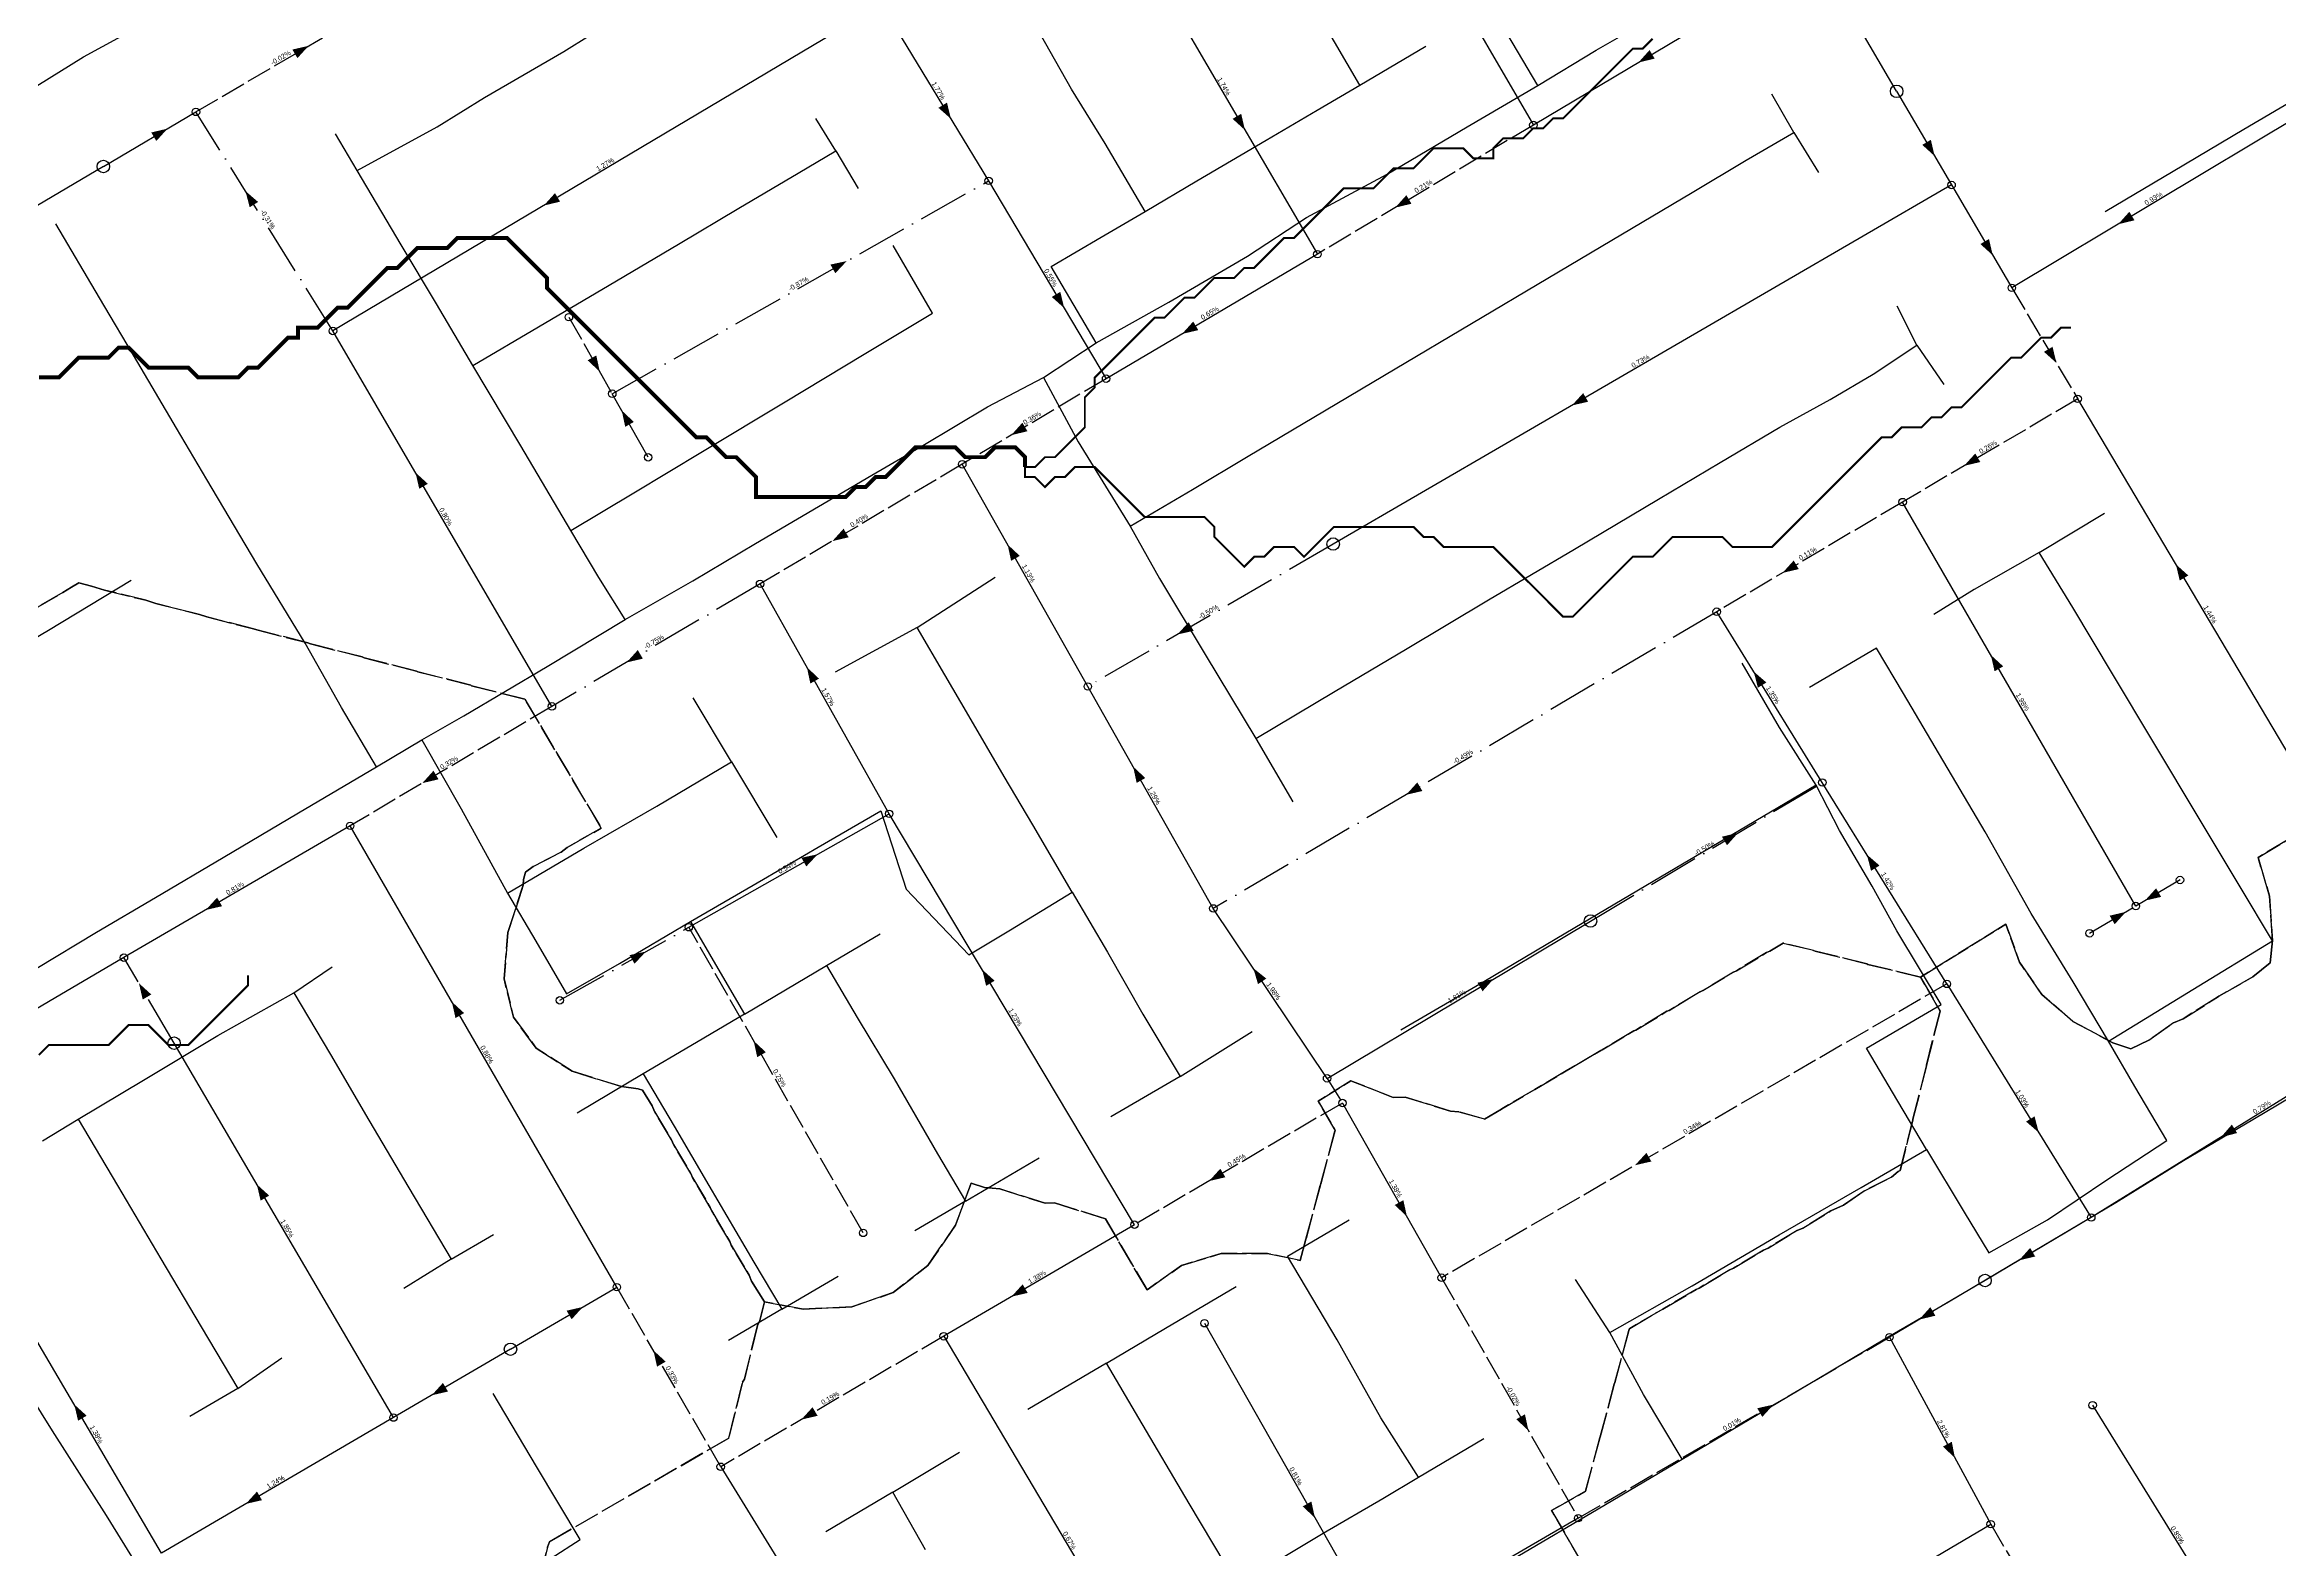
# Model space of a CAD drawing. Header units: metres. Extents: x 442821 to 452274, y 2561971 to 2571293.
# Drawn here: x 445674 to 446571, y 2566022 to 2566626 of the extents above; entities that cross this region are included whole.
import ezdxf
from ezdxf.enums import TextEntityAlignment as Align

# ---------------------------------------------------------------- set-up
doc = ezdxf.new("R2010")
doc.units = ezdxf.units.M
doc.header["$LTSCALE"] = 8
doc.linetypes.add('DASHDOT', pattern=[3.556, 2.54, -0.508, 0, -0.508])
doc.linetypes.add('DASHED', pattern=[1.524, 1.27, -0.254])
for name, color, linetype in [('A_ARROWS', 7, 'Continuous'), ('A_BUILT_2006', 252, 'Continuous'), ('A_CATCHMENTS', 7, 'Continuous'), ('A_GRADIENT', 8, 'Continuous'), ('A_JUNCTIONS', 8, 'Continuous'), ('A_RUNS', 7, 'Continuous'), ('A_STREAMS', 5, 'Continuous')]:
    doc.layers.add(name, color=color, linetype=linetype)

msp = doc.modelspace()

# ---------------------------------------------------------------- linework, layer by layer
at = {"layer": 'A_ARROWS', "color": 2}
for points in [[(445779.64, 2566625.35), (445775.13, 2566620.39), (445773.1, 2566623.84)], [(446313.67, 2566618.65), (446318.14, 2566623.64), (446320.19, 2566620.2)], [(446037.6, 2566596.01), (446032.56, 2566600.44), (446035.98, 2566602.52)], [(446155.65, 2566591.5), (446150.69, 2566596.02), (446154.15, 2566598.03)], [(445722.94, 2566592.08), (445718.45, 2566587.1), (445716.42, 2566590.55)], [(446432.63, 2566581.05), (446427.67, 2566585.57), (446431.12, 2566587.59)], [(445754.26, 2566567.01), (445759.34, 2566562.64), (445755.95, 2566560.52)], [(445874.08, 2566561.2), (445878.56, 2566566.19), (445880.61, 2566562.75)], [(446216, 2566560.36), (446220.47, 2566565.36), (446222.52, 2566561.93)], [(446506.36, 2566553.7), (446510.82, 2566558.71), (446512.88, 2566555.27)], [(446455.97, 2566541.22), (446451.01, 2566545.73), (446454.46, 2566547.75)], [(445995.73, 2566538.9), (445991.14, 2566534.01), (445989.18, 2566537.49)], [(446083.06, 2566520.01), (446078.07, 2566524.49), (446081.51, 2566526.53)], [(446130.38, 2566509.63), (446134.88, 2566514.61), (446136.91, 2566511.16)], [(445896.56, 2566494.45), (445891.67, 2566499.03), (445895.15, 2566501)], [(446481.54, 2566497.96), (446476.55, 2566502.44), (446479.99, 2566504.48)], [(445905.36, 2566478.89), (445910.25, 2566474.3), (445906.77, 2566472.34)], [(446286.95, 2566480.92), (446291.48, 2566485.86), (446293.48, 2566482.4)], [(446061.79, 2566468.99), (446066.27, 2566473.98), (446068.31, 2566470.55)], [(446444.45, 2566456.66), (446448.94, 2566461.63), (446450.98, 2566458.19)], [(445822.55, 2566453.97), (445827.5, 2566449.45), (445824.05, 2566447.44)], [(445989.97, 2566426.43), (445994.46, 2566431.41), (445996.49, 2566427.97)], [(446060.33, 2566425.08), (446065.22, 2566420.49), (446061.74, 2566418.52)], [(446371.53, 2566413.66), (446376.03, 2566418.63), (446378.06, 2566415.19)], [(446529.52, 2566417.11), (446534.5, 2566412.63), (446531.06, 2566410.59)], [(446128.5, 2566388.92), (446133.03, 2566393.86), (446135.04, 2566390.4)], [(445907.32, 2566377.7), (445911.82, 2566382.67), (445913.85, 2566379.22)], [(446455.23, 2566380.67), (446460.16, 2566376.13), (446456.69, 2566374.13)], [(445979.72, 2566375.8), (445984.59, 2566371.2), (445981.11, 2566369.24)], [(446359.98, 2566374.04), (446365.05, 2566369.65), (446361.64, 2566367.54)], [(446110.75, 2566335.87), (446115.64, 2566331.29), (446112.16, 2566329.32)], [(446220.37, 2566324.54), (446224.87, 2566329.51), (446226.9, 2566326.07)], [(446353.73, 2566309.27), (446349.26, 2566304.27), (446347.21, 2566307.71)], [(445984.09, 2566300.66), (445979.5, 2566295.77), (445977.53, 2566299.25)], [(446405.43, 2566300.52), (446410.5, 2566296.13), (446407.09, 2566294.02)], [(446517.07, 2566282.02), (446521.57, 2566286.99), (446523.6, 2566283.55)], [(446509.44, 2566277.52), (446504.94, 2566272.54), (446502.91, 2566275.99)], [(445915.08, 2566261.58), (445910.5, 2566256.68), (445908.53, 2566260.16)], [(446050.14, 2566254.34), (446055.13, 2566249.87), (446051.7, 2566247.82)], [(446159, 2566254.93), (446164.23, 2566250.72), (446160.9, 2566248.5)], [(446255.55, 2566250.63), (446251.08, 2566245.63), (446249.03, 2566249.06)], [(445958.35, 2566225.72), (445963.26, 2566221.15), (445959.78, 2566219.17)], [(446141.25, 2566169.42), (446145.76, 2566174.38), (446147.78, 2566170.93)]]:
    msp.add_solid(points, dxfattribs=at)
at = {"layer": 'A_ARROWS', "color": 1}
for points in [[(445825.27, 2566329.22), (445829.76, 2566334.2), (445831.8, 2566330.76)], [(445738.33, 2566278.3), (445742.86, 2566283.25), (445744.87, 2566279.79)], [(445711.48, 2566248.85), (445716.44, 2566244.34), (445712.99, 2566242.32)], [(445837.14, 2566241.42), (445842.07, 2566236.88), (445838.61, 2566234.88)], [(446474.43, 2566188.9), (446469.36, 2566193.29), (446472.77, 2566195.4)], [(446547.61, 2566187.02), (446552, 2566192.08), (446554.1, 2566188.68)], [(445758.82, 2566168.09), (445763.78, 2566163.58), (445760.33, 2566161.55)], [(446466.5, 2566137.56), (446470.98, 2566142.55), (446473.02, 2566139.11)], [(445889.77, 2566118.85), (445885.25, 2566113.9), (445883.24, 2566117.35)], [(446426.42, 2566113.79), (446430.9, 2566118.77), (446432.94, 2566115.33)], [(445918.08, 2566101.42), (445923.02, 2566096.88), (445919.55, 2566094.88)], [(445829.06, 2566083.38), (445833.57, 2566088.34), (445835.59, 2566084.88)], [(445685.52, 2566079.68), (445690.48, 2566075.17), (445687.03, 2566073.15)], [(446367.95, 2566079.64), (446363.42, 2566074.7), (446361.41, 2566078.16)], [(446440.8, 2566058.12), (446436, 2566062.8), (446439.52, 2566064.7)], [(445754.37, 2566039.75), (445758.88, 2566044.7), (445760.9, 2566041.25)]]:
    msp.add_solid(points, dxfattribs=at)
at = {"layer": 'A_ARROWS', "color": 4}
for points in [[(446312.34, 2566175.78), (446316.87, 2566180.73), (446318.88, 2566177.27)], [(446220.69, 2566155.19), (446215.8, 2566159.77), (446219.27, 2566161.74)], [(446061.87, 2566122.98), (446066.38, 2566127.94), (446068.4, 2566124.49)], [(445977.48, 2566073.61), (445982, 2566078.57), (445984.02, 2566075.12)], [(446269.51, 2566069.16), (446264.62, 2566073.74), (446268.1, 2566075.72)], [(446183.75, 2566034.15), (446178.86, 2566038.73), (446182.33, 2566040.71)]]:
    msp.add_solid(points, dxfattribs=at)
at = {"layer": 'A_BUILT_2006', "color": 252}
for points in [[(445882.1, 2566623.07), (445912.98, 2566642.35)], [(446273.24, 2566609.43), (446254.8, 2566640.57)], [(445689.23, 2566620.89), (445712.06, 2566633.35)], [(446086, 2566607.92), (446068.89, 2566638.26)], [(446201.73, 2566609.52), (446186.54, 2566635.67)], [(446296.76, 2566623.56), (446319.24, 2566636.51)], [(445850.3, 2566604.64), (445882.1, 2566623.07)], [(446201.73, 2566609.52), (446228.32, 2566625.15)], [(446273.24, 2566609.43), (446296.76, 2566623.56)], [(445656.7, 2566600.7), (445689.23, 2566620.89)], [(445831.24, 2566592.75), (445850.3, 2566604.64)], [(446099.51, 2566586.16), (446086, 2566607.92)], [(446184.71, 2566599.52), (446201.73, 2566609.52)], [(446244.94, 2566592.77), (446273.24, 2566609.43)], [(446376.03, 2566590.55), (446367.2, 2566605.98)], [(445991.35, 2566583.14), (445983.33, 2566596.19)], [(446164.13, 2566587.43), (446184.71, 2566599.52)], [(446577.54, 2566603.93), (446556.86, 2566591.68)], [(445799.09, 2566575.26), (445790.36, 2566590.03)], [(445799.09, 2566575.26), (445831.24, 2566592.75)], [(446136.34, 2566571.09), (446164.13, 2566587.43)], [(446212.71, 2566573.84), (446244.94, 2566592.77)], [(446356.96, 2566579.36), (446376.03, 2566590.55)], [(446376.03, 2566590.55), (446385.97, 2566574.48)], [(446556.86, 2566591.68), (446528.4, 2566574.81)], [(445976.21, 2566574.17), (445991.35, 2566583.14)], [(445991.35, 2566583.14), (446000.26, 2566568.09)], [(446115.55, 2566558.87), (446099.51, 2566586.16)], [(446335.24, 2566566.46), (446356.96, 2566579.36)], [(445816.81, 2566545.47), (445799.09, 2566575.26)], [(445952.44, 2566560.11), (445976.21, 2566574.17)], [(446115.55, 2566558.87), (446136.34, 2566571.09)], [(446180.33, 2566556.35), (446212.71, 2566573.84)], [(446528.4, 2566574.81), (446501.06, 2566558.61)], [(445928.15, 2566545.73), (445952.44, 2566560.11)], [(446303, 2566547.3), (446335.24, 2566566.46)], [(445695.7, 2566524.12), (445678.1, 2566553.82)], [(446097.94, 2566548.54), (446115.55, 2566558.87)], [(446156.63, 2566540.9), (446180.33, 2566556.35)], [(445830.94, 2566521.67), (445816.81, 2566545.47)], [(445900.33, 2566529.26), (445928.15, 2566545.73)], [(446030.22, 2566517.96), (446014.38, 2566545.1)], [(446077.79, 2566536.68), (446097.94, 2566548.54)], [(446277.29, 2566532.03), (446303, 2566547.3)], [(446095.96, 2566506.06), (446077.79, 2566536.68)], [(446125.15, 2566522.41), (446156.63, 2566540.9)], [(445711.09, 2566498.1), (445695.7, 2566524.12)], [(445871.89, 2566512.45), (445900.33, 2566529.26)], [(446246.7, 2566513.85), (446277.29, 2566532.03)], [(445845.63, 2566496.92), (445830.94, 2566521.67)], [(446002.76, 2566501.49), (446030.22, 2566517.96)], [(446095.96, 2566506.06), (446125.15, 2566522.41)], [(446425.52, 2566505.17), (446417.6, 2566520.77)], [(445845.63, 2566496.92), (445871.89, 2566512.45)], [(446074.76, 2566492.13), (446095.96, 2566506.06)], [(446216.03, 2566495.63), (446246.7, 2566513.85)], [(445726.61, 2566471.81), (445711.09, 2566498.1)], [(445864.8, 2566464.63), (445845.63, 2566496.92)], [(445970.95, 2566482.38), (446002.76, 2566501.49)], [(446407.91, 2566493.54), (446425.52, 2566505.17)], [(446425.52, 2566505.17), (446436.38, 2566489.27)], [(446052.21, 2566480.3), (446074.76, 2566492.13)], [(446074.76, 2566492.13), (446088.72, 2566466.34)], [(446183.36, 2566476.21), (446216.03, 2566495.63)], [(446390.7, 2566483.35), (446407.91, 2566493.54)], [(445937.77, 2566462.45), (445970.95, 2566482.38)], [(446026.31, 2566464.79), (446052.21, 2566480.3)], [(446370.46, 2566472.23), (446390.7, 2566483.35)], [(445738.79, 2566451.18), (445726.61, 2566471.81)], [(446156.93, 2566460.52), (446183.36, 2566476.21)], [(446346.49, 2566457.99), (446370.46, 2566472.23)], [(445884.89, 2566430.67), (445864.8, 2566464.63)], [(445910.2, 2566445.88), (445937.77, 2566462.45)], [(446005.83, 2566452.97), (446026.31, 2566464.79)], [(446088.72, 2566466.34), (446109.56, 2566432.37)], [(445984.34, 2566440.28), (446005.83, 2566452.97)], [(446134.56, 2566447.22), (446156.93, 2566460.52)], [(446321.79, 2566443.31), (446346.49, 2566457.99)], [(445758.8, 2566417.34), (445738.79, 2566451.18)], [(445884.89, 2566430.67), (445910.2, 2566445.88)], [(446109.56, 2566432.37), (446134.56, 2566447.22)], [(446288.04, 2566423.23), (446321.79, 2566443.31)], [(445959.15, 2566425.41), (445984.34, 2566440.28)], [(446474.58, 2566421.92), (446500.82, 2566437.6)], [(445896.17, 2566411.79), (445884.89, 2566430.67)], [(445933.94, 2566410.53), (445959.15, 2566425.41)], [(446109.56, 2566432.37), (446121.39, 2566411.45)], [(445778.25, 2566385.44), (445758.8, 2566417.34)], [(446253.52, 2566402.84), (446288.04, 2566423.23)], [(446474.58, 2566421.92), (446448.5, 2566407.06)], [(446488.18, 2566399.73), (446474.58, 2566421.92)], [(445675.18, 2566390.7), (445708.42, 2566410.71)], [(445906.69, 2566394.94), (445896.17, 2566411.79)], [(445906.69, 2566394.94), (445933.94, 2566410.53)], [(446023.98, 2566391.75), (446055.32, 2566411.99)], [(446121.39, 2566411.45), (446139.73, 2566380.86)], [(446448.5, 2566407.06), (446432.25, 2566396.93)], [(446220.11, 2566382.9), (446253.52, 2566402.84)], [(446504.08, 2566373.17), (446488.18, 2566399.73)], [(445641.96, 2566371.11), (445675.18, 2566390.7)], [(445875.39, 2566376.12), (445906.69, 2566394.94)], [(446023.98, 2566391.75), (445991.15, 2566373.79)], [(446035.12, 2566372.73), (446023.98, 2566391.75)], [(445792.85, 2566359.61), (445778.25, 2566385.44)], [(446139.73, 2566380.86), (446159.97, 2566347.16)], [(446191.85, 2566366.11), (446220.11, 2566382.9)], [(446409.33, 2566383.49), (446382.35, 2566367.69)], [(446420.09, 2566365.23), (446409.33, 2566383.49)], [(445842.02, 2566356.26), (445875.39, 2566376.12)], [(446044.78, 2566356.24), (446035.12, 2566372.73)], [(446370.37, 2566351.55), (446355.27, 2566377.45)], [(446520.65, 2566345.47), (446504.08, 2566373.17)], [(445949.39, 2566337.81), (445934.04, 2566363.5)], [(446159.97, 2566347.16), (446191.85, 2566366.11)], [(446432.79, 2566343.68), (446420.09, 2566365.23)], [(445806.92, 2566335.77), (445792.85, 2566359.61)], [(445825.06, 2566346.58), (445842.02, 2566356.26)], [(446059.01, 2566331.95), (446044.78, 2566356.24)], [(445806.92, 2566335.77), (445825.06, 2566346.58)], [(445825.06, 2566346.58), (445840.84, 2566318.93)], [(446159.97, 2566347.16), (446174.82, 2566321.71)], [(446385.09, 2566328.46), (446370.37, 2566351.55)], [(446538.87, 2566315.01), (446520.65, 2566345.47)], [(445775.56, 2566317.25), (445806.92, 2566335.77)], [(445919.4, 2566319.99), (445949.39, 2566337.81)], [(445949.39, 2566337.81), (445967.59, 2566307.33)], [(446452.89, 2566309.7), (446432.79, 2566343.68)], [(446070.44, 2566312.43), (446059.01, 2566331.95)], [(446385.09, 2566328.46), (446351.29, 2566308.5)], [(446394.45, 2566310.26), (446385.09, 2566328.46)], [(445745.26, 2566299.36), (445775.56, 2566317.25)], [(445840.84, 2566318.93), (445859.55, 2566285.09)], [(445890.21, 2566303.09), (445919.4, 2566319.99)], [(445984.26, 2566303.48), (446009.46, 2566318.06)], [(446009.46, 2566318.06), (446019.53, 2566286.7)], [(446086.28, 2566285.38), (446070.44, 2566312.43)], [(446351.29, 2566308.5), (446316.63, 2566288)], [(446407.54, 2566287.83), (446394.45, 2566310.26)], [(446471.39, 2566276.86), (446452.89, 2566309.7)], [(446555.27, 2566287.61), (446538.87, 2566315.01)], [(445718.13, 2566283.35), (445745.26, 2566299.36)], [(445859.55, 2566285.09), (445890.21, 2566303.09)], [(445962.3, 2566290.7), (445984.26, 2566303.48)], [(445932.97, 2566273.61), (445962.3, 2566290.7)], [(445694.44, 2566269.36), (445718.13, 2566283.35)], [(445859.55, 2566285.09), (445870.83, 2566265.69)], [(446019.53, 2566286.7), (446044.7, 2566260.21)], [(446061.46, 2566270.36), (446086.28, 2566285.38)], [(446086.28, 2566285.38), (446100.39, 2566261.28)], [(446316.63, 2566288), (446284.53, 2566269.01)], [(446417.42, 2566269.9), (446407.54, 2566287.83)], [(446568.3, 2566265.84), (446555.27, 2566287.61)], [(445904.41, 2566256.8), (445932.97, 2566273.61)], [(445932.97, 2566273.61), (445943.95, 2566254.76)], [(446488.32, 2566249.45), (446471.39, 2566276.86)], [(445670.42, 2566254.96), (445694.44, 2566269.36)], [(445870.83, 2566265.69), (445883.12, 2566244.57)], [(445987.55, 2566255.94), (446009.11, 2566268.75)], [(446044.7, 2566260.21), (446061.46, 2566270.36)], [(446284.53, 2566269.01), (446251.58, 2566249.46)], [(446435.27, 2566240.27), (446417.42, 2566269.9)], [(446536.34, 2566246.3), (446568.3, 2566265.84)], [(445773.67, 2566245.05), (445789.04, 2566255.39)], [(445883.12, 2566244.57), (445904.41, 2566256.8)], [(445943.95, 2566254.76), (445954.65, 2566236.38)], [(445954.65, 2566236.38), (445987.55, 2566255.94)], [(445987.55, 2566255.94), (445999.87, 2566235.06)], [(446100.39, 2566261.28), (446114.63, 2566236.48)], [(446251.58, 2566249.46), (446218.3, 2566229.95)], [(446502.41, 2566225.54), (446488.32, 2566249.45)], [(446502.41, 2566225.54), (446536.34, 2566246.3)], [(445743.18, 2566227.89), (445773.67, 2566245.05)], [(445773.67, 2566245.05), (445788.35, 2566220.18)], [(445954.65, 2566236.38), (445933.17, 2566223.72)], [(446114.63, 2566236.48), (446129.62, 2566211.38)], [(446405.28, 2566222.76), (446435.27, 2566240.27)], [(445713.27, 2566209.96), (445743.18, 2566227.89)], [(445999.87, 2566235.06), (446014.78, 2566210.46)], [(446129.62, 2566211.38), (446158.53, 2566229.42)], [(445788.35, 2566220.18), (445803.85, 2566193.93)], [(445933.17, 2566223.72), (445914.01, 2566212.47)], [(446417.88, 2566201.47), (446405.28, 2566222.76)], [(446513.07, 2566207.35), (446502.41, 2566225.54)], [(445687.1, 2566194.23), (445713.27, 2566209.96)], [(445914.01, 2566212.47), (445887.46, 2566196.71)], [(445914.01, 2566212.47), (445926.36, 2566191.48)], [(446014.78, 2566210.46), (446032.13, 2566180.36)], [(446129.62, 2566211.38), (446101.85, 2566195.17)], [(446560.4, 2566194.1), (446587.2, 2566210.03)], [(446429.33, 2566182.11), (446417.88, 2566201.47)], [(446525.86, 2566185.76), (446513.07, 2566207.35)], [(445672.7, 2566185.6), (445687.1, 2566194.23)], [(445687.1, 2566194.23), (445702.87, 2566167.6)], [(445803.85, 2566193.93), (445819.9, 2566166.75)], [(446532.62, 2566177.73), (446560.4, 2566194.1)], [(445926.36, 2566191.48), (445940.35, 2566167.68)], [(446501.84, 2566169.85), (446525.86, 2566185.76)], [(446032.13, 2566180.36), (446043.36, 2566161.32)], [(446043.36, 2566161.32), (446073.03, 2566178.77)], [(446403.17, 2566166.87), (446429.33, 2566182.11)], [(446429.33, 2566182.11), (446444.52, 2566156.92)], [(446505.43, 2566160.76), (446532.62, 2566177.73)], [(445702.87, 2566167.6), (445720.31, 2566138.15)], [(445819.9, 2566166.75), (445836.81, 2566138.1)], [(445940.35, 2566167.68), (445958.47, 2566136.86)], [(446370.14, 2566147.88), (446403.17, 2566166.87)], [(446477.96, 2566153.88), (446501.84, 2566169.85)], [(446043.36, 2566161.32), (446023.04, 2566149.37)], [(446444.52, 2566156.92), (446454.4, 2566140.54)], [(446472.2, 2566141.1), (446505.43, 2566160.76)], [(445836.81, 2566138.1), (445853.93, 2566147.92)], [(446172.75, 2566139.19), (446197.54, 2566153.8)], [(446335.26, 2566127.3), (446370.14, 2566147.88)], [(446454.4, 2566140.54), (446477.96, 2566153.88)], [(445720.31, 2566138.15), (445736.44, 2566110.92)], [(445836.81, 2566138.1), (445817.88, 2566126.25)], [(446192.65, 2566105.62), (446172.75, 2566139.19)], [(446438.14, 2566120.94), (446472.2, 2566141.1)], [(445958.47, 2566136.86), (445969.6, 2566117.95)], [(445969.6, 2566117.95), (445992.26, 2566131.27)], [(446302.14, 2566108.56), (446288.4, 2566129.83)], [(446123.76, 2566110.36), (446152.17, 2566127.06)], [(446302.14, 2566108.56), (446335.26, 2566127.3)], [(446414.02, 2566106.8), (446438.14, 2566120.94)], [(445736.44, 2566110.92), (445751.14, 2566086.1)], [(445969.6, 2566117.95), (445948.28, 2566105.41)], [(445655.89, 2566102.44), (445676.61, 2566069.04)], [(446099.99, 2566096.31), (446123.76, 2566110.36)], [(446210.27, 2566074.38), (446192.65, 2566105.62)], [(446315.76, 2566083.73), (446302.14, 2566108.56)], [(446390.38, 2566092.82), (446414.02, 2566106.8)], [(445751.14, 2566086.1), (445768.89, 2566098.37)], [(446099.99, 2566096.31), (446068.45, 2566077.72)], [(446113.09, 2566074.21), (446099.99, 2566096.31)], [(446361.7, 2566075.8), (446390.38, 2566092.82)], [(445751.14, 2566086.1), (445731.86, 2566074.91)], [(445871.2, 2566054.76), (445853.76, 2566084.06)], [(446331.18, 2566057.75), (446315.76, 2566083.73)], [(446331.18, 2566057.75), (446361.7, 2566075.8)], [(445676.61, 2566069.04), (445698.38, 2566035.12)], [(446133.31, 2566039.9), (446113.09, 2566074.21)], [(446225.35, 2566050.44), (446210.27, 2566074.38)], [(446225.35, 2566050.44), (446251.57, 2566065.98)], [(446014.2, 2566044.5), (446041.06, 2566060.49)], [(446297.55, 2566037.75), (446331.18, 2566057.75)], [(445888.62, 2566025.5), (445871.2, 2566054.76)], [(446210.98, 2566041.93), (446225.35, 2566050.44)], [(446014.2, 2566044.5), (445987.34, 2566028.52)], [(446027.35, 2566021.28), (446014.2, 2566044.5)], [(446152.7, 2566007.38), (446133.31, 2566039.9)], [(446187.08, 2566027.94), (446210.98, 2566041.93)], [(445698.38, 2566035.12), (445716.87, 2566005.02)], [(446265.21, 2566018.73), (446297.55, 2566037.75)], [(445865.41, 2566010.42), (445888.62, 2566025.5)], [(446152.7, 2566007.38), (446187.08, 2566027.94)]]:
    msp.add_lwpolyline(points, dxfattribs=at)
at = {"layer": 'A_CATCHMENTS', "color": 2, "linetype": 'DASHED'}
msp.add_lwpolyline([(446648.24, 2566350.23), (446562.53, 2566299.37), (446567.13, 2566283.8), (446568.35, 2566266.08), (446567.34, 2566257.04), (446560.43, 2566251.41), (446546.73, 2566243.65), (446546.28, 2566243.25), (446532.46, 2566234.59), (446528.56, 2566232.98), (446518.61, 2566225.98), (446511.47, 2566222.56), (446504.17, 2566224.95), (446488.12, 2566233.56), (446475.63, 2566244.36), (446466.69, 2566257.35), (446461.29, 2566272.59), (446426.89, 2566251.32), (446405.81, 2566256.45), (446405.44, 2566256.69), (446384.63, 2566261.75), (446383.98, 2566262.06), (446371.82, 2566265.02), (446366.51, 2566261.78), (446365.14, 2566261.22), (446353.03, 2566253.84), (446351.8, 2566253.34), (446339.54, 2566245.9), (446338.46, 2566245.47), (446326.06, 2566237.97), (446325.12, 2566237.59), (446312.57, 2566230.03), (446311.82, 2566229.73), (446299.09, 2566222.1), (446298.56, 2566221.89), (446285.6, 2566214.17), (446285.3, 2566214.06), (446272.11, 2566206.24), (446272.04, 2566206.22), (446258.76, 2566198.4), (446258.63, 2566198.29), (446251.85, 2566194.32), (446241.49, 2566197.27), (446238.18, 2566197.54), (446220.03, 2566203.16), (446215.14, 2566203.02), (446198.16, 2566209.73), (446185.04, 2566201.52), (446191.89, 2566189.82), (446186, 2566167.93), (446186, 2566167.93), (446180.12, 2566146.05), (446180.12, 2566146.03), (446177.84, 2566137.57), (446164.75, 2566140.36), (446146.11, 2566140.27), (446130.19, 2566135.54), (446116.33, 2566125.69), (446099.62, 2566154.25), (446079.12, 2566160.67), (446075.37, 2566160.56), (446057.21, 2566166.24), (446051.11, 2566166.86), (446045.71, 2566168.55), (446039.41, 2566151.72), (446028.33, 2566135.49), (446014.39, 2566124.63), (445997.73, 2566118.85), (445978.18, 2566118.02), (445962.68, 2566120.87), (445957.53, 2566129.24), (445956.6, 2566131.56), (445949.29, 2566143.72), (445948.73, 2566145.14), (445941.4, 2566157.61), (445940.94, 2566158.77), (445933.76, 2566170.85), (445933.14, 2566172.4), (445926.13, 2566184.09), (445925.35, 2566186.03), (445918.5, 2566197.33), (445917.55, 2566199.66), (445913.74, 2566205.9), (445912.03, 2566206.49), (445905.25, 2566207.33), (445885.44, 2566213.53), (445870.99, 2566222.83), (445861.87, 2566235.21), (445858.1, 2566250.69), (445859.68, 2566269.26), (445865.74, 2566288.21), (445865.98, 2566290.55), (445866.76, 2566293.53), (445869.81, 2566295.74), (445881.03, 2566301.5), (445883.49, 2566303.44), (445897.15, 2566311.17), (445866.51, 2566362.92), (445845.04, 2566368.37), (445844.71, 2566368.58), (445823.48, 2566373.97), (445822.91, 2566374.24), (445801.92, 2566379.57), (445801.12, 2566379.9), (445780.36, 2566385.16), (445779.32, 2566385.55), (445758.81, 2566390.76), (445757.53, 2566391.21), (445738.73, 2566395.98), (445735.86, 2566396.94), (445718.21, 2566401.38), (445714.18, 2566402.67), (445697.68, 2566406.78), (445692.49, 2566408.39), (445687.36, 2566409.66), (445684.35, 2566407.97), (445680.9, 2566405.75), (445670.03, 2566399.55)], dxfattribs=at)
at = {"layer": 'A_CATCHMENTS', "color": 1, "linetype": 'DASHED'}
for points in [[(445670.03, 2566399.55), (445680.9, 2566405.75), (445684.35, 2566407.97), (445687.36, 2566409.66), (445692.49, 2566408.39), (445697.68, 2566406.78), (445714.18, 2566402.67), (445718.21, 2566401.38), (445735.86, 2566396.94), (445738.73, 2566395.98), (445757.53, 2566391.21), (445758.81, 2566390.76), (445779.32, 2566385.55), (445780.36, 2566385.16), (445801.12, 2566379.9), (445801.92, 2566379.57), (445822.91, 2566374.24), (445823.48, 2566373.97), (445844.71, 2566368.58), (445845.04, 2566368.37), (445866.51, 2566362.92), (445897.15, 2566311.17), (445883.49, 2566303.44), (445881.03, 2566301.5), (445869.81, 2566295.74), (445866.76, 2566293.53), (445865.98, 2566290.55), (445865.74, 2566288.21), (445859.68, 2566269.26), (445858.1, 2566250.69), (445861.87, 2566235.21), (445870.99, 2566222.83), (445885.44, 2566213.53), (445905.25, 2566207.33), (445912.03, 2566206.49), (445913.74, 2566205.9), (445917.55, 2566199.66), (445918.5, 2566197.33), (445925.35, 2566186.03), (445926.13, 2566184.09), (445933.14, 2566172.4), (445933.76, 2566170.85), (445940.94, 2566158.77), (445941.4, 2566157.61), (445948.73, 2566145.14), (445949.29, 2566143.72), (445956.6, 2566131.56), (445957.53, 2566129.24), (445962.68, 2566120.87), (445960.85, 2566113.39), (445959.9, 2566111.35), (445954.62, 2566089.79), (445953.87, 2566088.62), (445948.39, 2566066.2), (445876.4, 2566024.58), (445875.59, 2566022.44), (445869.59, 2565998.43)], [(446304.4, 2565993.06), (446278.82, 2566037.08), (446292.47, 2566044.83), (446298.12, 2566066.28), (446298.37, 2566066.65), (446303.94, 2566087.83), (446304.26, 2566088.48), (446309.77, 2566109.38), (446310.13, 2566110.22), (446310.2, 2566110.25), (446323.41, 2566118.02), (446324.1, 2566118.31), (446336.92, 2566125.91), (446338.01, 2566126.37), (446350.44, 2566133.8), (446351.91, 2566134.42), (446363.95, 2566141.69), (446365.82, 2566142.48), (446377.46, 2566149.57), (446379.72, 2566150.55), (446390.98, 2566157.46), (446396.07, 2566159.67), (446404.4, 2566165.5), (446415.28, 2566171.02), (446418.02, 2566173.2), (446418.74, 2566173.62), (446423.87, 2566193.84), (446423.89, 2566194.23), (446429.35, 2566215.75), (446429.34, 2566215.99), (446434.84, 2566237.66), (446426.89, 2566251.32), (446461.29, 2566272.59), (446466.69, 2566257.35), (446475.63, 2566244.36), (446488.12, 2566233.56), (446504.17, 2566224.95), (446511.47, 2566222.56), (446518.61, 2566225.98), (446528.56, 2566232.98), (446532.46, 2566234.59), (446546.28, 2566243.25), (446546.73, 2566243.65), (446560.43, 2566251.41), (446567.34, 2566257.04), (446568.35, 2566266.08), (446567.13, 2566283.8), (446562.53, 2566299.37), (446648.24, 2566350.23)]]:
    msp.add_lwpolyline(points, dxfattribs=at)
at = {"layer": 'A_CATCHMENTS', "color": 4, "linetype": 'DASHED'}
msp.add_lwpolyline([(445869.59, 2565998.43), (445875.59, 2566022.44), (445876.4, 2566024.58), (445948.39, 2566066.2), (445953.87, 2566088.62), (445954.62, 2566089.79), (445959.9, 2566111.35), (445960.85, 2566113.39), (445962.68, 2566120.87), (445978.18, 2566118.02), (445997.73, 2566118.85), (446014.39, 2566124.63), (446028.33, 2566135.49), (446039.41, 2566151.72), (446045.71, 2566168.55), (446051.11, 2566166.86), (446057.21, 2566166.24), (446075.37, 2566160.56), (446079.12, 2566160.67), (446099.62, 2566154.25), (446116.33, 2566125.69), (446130.19, 2566135.54), (446146.11, 2566140.27), (446164.75, 2566140.36), (446177.84, 2566137.57), (446180.12, 2566146.03), (446180.12, 2566146.05), (446186, 2566167.93), (446186, 2566167.93), (446191.89, 2566189.82), (446185.04, 2566201.52), (446198.16, 2566209.73), (446215.14, 2566203.02), (446220.03, 2566203.16), (446238.18, 2566197.54), (446241.49, 2566197.27), (446251.85, 2566194.32), (446258.63, 2566198.29), (446258.76, 2566198.4), (446272.04, 2566206.22), (446272.11, 2566206.24), (446285.3, 2566214.06), (446285.6, 2566214.17), (446298.56, 2566221.89), (446299.09, 2566222.1), (446311.82, 2566229.73), (446312.57, 2566230.03), (446325.12, 2566237.59), (446326.06, 2566237.97), (446338.46, 2566245.47), (446339.54, 2566245.9), (446351.8, 2566253.34), (446353.03, 2566253.84), (446365.14, 2566261.22), (446366.51, 2566261.78), (446371.82, 2566265.02), (446383.98, 2566262.06), (446384.63, 2566261.75), (446405.44, 2566256.69), (446405.81, 2566256.45), (446426.89, 2566251.32), (446434.84, 2566237.66), (446429.34, 2566215.99), (446429.35, 2566215.75), (446423.89, 2566194.23), (446423.87, 2566193.84), (446418.74, 2566173.62), (446418.02, 2566173.2), (446415.28, 2566171.02), (446404.4, 2566165.5), (446396.07, 2566159.67), (446390.98, 2566157.46), (446379.72, 2566150.55), (446377.46, 2566149.57), (446365.82, 2566142.48), (446363.95, 2566141.69), (446351.91, 2566134.42), (446350.44, 2566133.8), (446338.01, 2566126.37), (446336.92, 2566125.91), (446324.1, 2566118.31), (446323.41, 2566118.02), (446310.2, 2566110.25), (446310.13, 2566110.22), (446309.77, 2566109.38), (446304.26, 2566088.48), (446303.94, 2566087.83), (446298.37, 2566066.65), (446298.12, 2566066.28), (446292.47, 2566044.83), (446278.82, 2566037.08), (446304.4, 2565993.06)], dxfattribs=at)
at = {"layer": 'A_JUNCTIONS', "color": 30}
for centre in [(446417.38, 2566607.09), (445697.19, 2566576.9), (446191.06, 2566425.24), (446294.44, 2566273.85), (445725.59, 2566224.78), (446452.88, 2566129.49), (445860.69, 2566101.87)]:
    msp.add_circle(centre, 2.5, dxfattribs=at)
at = {"layer": 'A_JUNCTIONS'}
for centre in [(445734.37, 2566598.81), (446271.48, 2566593.52), (446052.72, 2566571.13), (446439.43, 2566569.45), (446184.74, 2566541.68), (446463.63, 2566528.15), (445884.16, 2566516.37), (445789.39, 2566510.83), (446099.88, 2566491.66), (445901.55, 2566485.63), (446490.08, 2566483.57), (445916, 2566460.08), (446042.12, 2566457.29), (446419.77, 2566442.1), (445960.93, 2566409.25), (446345.12, 2566398.08), (446092.56, 2566368.05), (445877.33, 2566360.05), (446387.53, 2566329.47), (446012.79, 2566316.92), (445796.3, 2566312.06), (446531.17, 2566290.33), (446513.42, 2566279.86), (445932.33, 2566271.35), (446142.95, 2566278.9), (446494.86, 2566268.92), (445705.45, 2566259.14), (446437.53, 2566248.59), (445880.51, 2566242), (446188.64, 2566210.66), (446194.83, 2566200.76), (446495.52, 2566154.78), (446002.32, 2566148.59), (446111.28, 2566151.89), (446234.65, 2566130.6), (445903.4, 2566126.81), (446139.4, 2566112.3), (446034.68, 2566107.07), (446414.51, 2566106.72), (445813.72, 2566074.42), (446496.07, 2566079.37), (445945.11, 2566054.67), (446289.47, 2566034), (446455.16, 2566031.59)]:
    msp.add_circle(centre, 1.5, dxfattribs=at)
at = {"layer": 'A_RUNS', "color": 2}
for points in [[(446196.33, 2566722.62), (446271.48, 2566593.52)], [(446106.96, 2566674.87), (446184.74, 2566541.68)], [(446385.54, 2566661.45), (446271.48, 2566593.52)], [(446417.38, 2566607.09), (446385.54, 2566661.45)], [(446009.72, 2566641.87), (445789.39, 2566510.83)], [(446009.72, 2566641.87), (446052.72, 2566571.13)], [(446417.38, 2566607.09), (446439.43, 2566569.45)], [(445697.19, 2566576.9), (445734.37, 2566598.81)], [(446579.03, 2566597.17), (446463.63, 2566528.15)], [(445697.19, 2566576.9), (445635.23, 2566540.38)], [(446052.72, 2566571.13), (446099.88, 2566491.66)], [(446439.43, 2566569.45), (446191.06, 2566425.24)], [(446439.43, 2566569.45), (446463.63, 2566528.15)], [(446184.74, 2566541.68), (446099.88, 2566491.66)], [(445877.33, 2566360.05), (445789.39, 2566510.83)], [(445916, 2566460.08), (445901.55, 2566485.63)], [(446593.78, 2566308.83), (446490.08, 2566483.57)], [(446092.56, 2566368.05), (446042.12, 2566457.29)], [(446513.42, 2566279.86), (446419.77, 2566442.1)], [(446012.79, 2566316.92), (445960.93, 2566409.25)], [(446387.53, 2566329.47), (446345.12, 2566398.08)], [(446142.95, 2566278.9), (446092.56, 2566368.05)], [(446437.53, 2566248.59), (446387.53, 2566329.47)], [(445932.33, 2566271.35), (446012.79, 2566316.92)], [(446111.28, 2566151.89), (446012.79, 2566316.92)], [(446188.64, 2566210.66), (446142.95, 2566278.9)], [(446188.64, 2566210.66), (446294.44, 2566273.85)]]:
    msp.add_lwpolyline(points, dxfattribs=at)
at = {"layer": 'A_RUNS', "color": 2, "linetype": 'DASHED'}
for points in [[(445734.37, 2566598.81), (445804.06, 2566639.67)], [(446271.48, 2566593.52), (446184.74, 2566541.68)], [(446463.63, 2566528.15), (446490.08, 2566483.57)], [(445884.16, 2566516.37), (445901.55, 2566485.63)], [(446099.88, 2566491.66), (446042.12, 2566457.29)], [(446490.08, 2566483.57), (446419.77, 2566442.1)], [(446042.12, 2566457.29), (445960.93, 2566409.25)], [(446419.77, 2566442.1), (446345.12, 2566398.08)], [(446531.17, 2566290.33), (446513.42, 2566279.86)], [(446002.32, 2566148.59), (445932.33, 2566271.35)], [(446194.83, 2566200.76), (446111.28, 2566151.89)]]:
    msp.add_lwpolyline(points, dxfattribs=at)
at = {"layer": 'A_RUNS', "color": 2, "linetype": 'DASHDOT'}
for points in [[(445789.39, 2566510.83), (445734.37, 2566598.81)], [(445901.55, 2566485.63), (446052.72, 2566571.13)], [(446191.06, 2566425.24), (446092.56, 2566368.05)], [(445960.93, 2566409.25), (445877.33, 2566360.05)], [(446345.12, 2566398.08), (446142.95, 2566278.9)], [(446294.44, 2566273.85), (446387.53, 2566329.47)], [(446494.86, 2566268.92), (446513.42, 2566279.86)], [(445880.51, 2566242), (445932.33, 2566271.35)]]:
    msp.add_lwpolyline(points, dxfattribs=at)
at = {"layer": 'A_RUNS', "color": 1, "linetype": 'DASHED'}
for points in [[(445877.33, 2566360.05), (445796.3, 2566312.06)], [(445945.11, 2566054.67), (445903.4, 2566126.81)], [(446289.47, 2566034), (446414.51, 2566106.72)], [(446455.16, 2566031.59), (446496.33, 2565961.83), (446503.34, 2565910.08)]]:
    msp.add_lwpolyline(points, dxfattribs=at)
at = {"layer": 'A_RUNS', "color": 1}
for points in [[(445796.3, 2566312.06), (445705.45, 2566259.14)], [(445903.4, 2566126.81), (445796.3, 2566312.06)], [(445705.45, 2566259.14), (445612.26, 2566204.48)], [(446437.53, 2566248.59), (446495.52, 2566154.78)], [(446634.24, 2566240.63), (446495.52, 2566154.78)], [(445813.72, 2566074.42), (445725.59, 2566224.78)], [(446495.52, 2566154.78), (446452.88, 2566129.49)], [(445860.69, 2566101.87), (445903.4, 2566126.81)], [(445720.56, 2566019.99), (445665.53, 2566113.72)], [(445860.69, 2566101.87), (445813.72, 2566074.42)], [(446414.51, 2566106.72), (446455.16, 2566031.59)], [(446496.07, 2566079.37), (446561.53, 2565973.51)], [(445813.72, 2566074.42), (445720.56, 2566019.99)], [(446284.61, 2565930.88), (446455.16, 2566031.59)]]:
    msp.add_lwpolyline(points, dxfattribs=at)
at = {"layer": 'A_RUNS', "color": 1, "linetype": 'DASHDOT'}
for points in [[(445725.59, 2566224.78), (445705.45, 2566259.14)], [(446452.88, 2566129.49), (446414.51, 2566106.72)]]:
    msp.add_lwpolyline(points, dxfattribs=at)
at = {"layer": 'A_RUNS', "color": 4, "linetype": 'DASHED'}
for points in [[(446437.53, 2566248.59), (446234.65, 2566130.6)], [(446188.64, 2566210.66), (446194.83, 2566200.76)], [(446234.65, 2566130.6), (446289.47, 2566034)], [(446034.68, 2566107.07), (445945.11, 2566054.67)]]:
    msp.add_lwpolyline(points, dxfattribs=at)
at = {"layer": 'A_RUNS', "color": 4}
for points in [[(446194.83, 2566200.76), (446234.65, 2566130.6)], [(446111.28, 2566151.89), (446034.68, 2566107.07)], [(446139.4, 2566112.3), (446210.03, 2565987.85)], [(446034.68, 2566107.07), (446132.96, 2565941.43)], [(445945.11, 2566054.67), (446014.78, 2565941.52)], [(446289.47, 2566034), (446210.03, 2565987.85)]]:
    msp.add_lwpolyline(points, dxfattribs=at)
at = {"layer": 'A_STREAMS', "color": 5}
for points, const_width in [([(446319.38, 2566628.19), (446315.38, 2566624.19), (446311.38, 2566624.19), (446307.38, 2566620.19), (446303.38, 2566616.19), (446299.38, 2566612.19), (446295.38, 2566608.19), (446291.38, 2566604.19), (446287.38, 2566600.18), (446283.38, 2566596.18), (446279.38, 2566596.18), (446275.38, 2566592.18), (446271.38, 2566592.18), (446267.37, 2566588.18), (446263.37, 2566588.18), (446259.37, 2566588.18), (446255.37, 2566584.18), (446255.37, 2566580.18), (446251.37, 2566580.18), (446247.37, 2566580.18), (446243.37, 2566584.18), (446239.37, 2566584.18), (446235.37, 2566584.18), (446231.37, 2566584.18), (446227.37, 2566580.18), (446223.37, 2566576.18), (446219.37, 2566576.18), (446215.37, 2566576.18), (446211.37, 2566572.17), (446207.37, 2566568.17), (446203.37, 2566568.17), (446199.37, 2566568.17), (446195.36, 2566568.17), (446191.36, 2566564.17), (446187.36, 2566560.17), (446183.36, 2566556.17), (446179.36, 2566552.17), (446175.36, 2566548.17), (446171.36, 2566548.17), (446167.36, 2566544.16), (446163.36, 2566540.16), (446159.36, 2566536.16), (446155.36, 2566536.16), (446151.36, 2566532.16), (446147.36, 2566532.16), (446143.36, 2566532.16), (446139.36, 2566528.16), (446135.36, 2566524.16), (446131.36, 2566524.16), (446127.36, 2566520.16), (446123.35, 2566516.15), (446119.35, 2566516.15), (446115.35, 2566512.15), (446111.35, 2566508.15), (446107.35, 2566504.15), (446103.35, 2566500.15), (446099.35, 2566496.15), (446095.35, 2566492.15), (446095.35, 2566488.14), (446091.35, 2566484.14), (446091.35, 2566480.14), (446091.35, 2566476.14), (446091.35, 2566472.14), (446087.35, 2566468.14), (446083.35, 2566464.14), (446079.35, 2566460.14), (446075.35, 2566460.14), (446071.35, 2566456.13), (446067.35, 2566456.13)], 0.8), ([(446067.35, 2566456.13), (446067.35, 2566460.14), (446063.35, 2566464.14), (446059.35, 2566464.14), (446055.35, 2566464.14), (446051.34, 2566460.14), (446047.34, 2566460.14), (446043.34, 2566460.14), (446039.34, 2566464.14), (446035.34, 2566464.14), (446031.34, 2566464.14), (446027.34, 2566464.14), (446023.34, 2566464.14), (446019.34, 2566460.14), (446015.34, 2566456.13), (446011.34, 2566452.13), (446007.34, 2566452.13), (446003.34, 2566448.13), (445999.34, 2566448.13), (445995.34, 2566444.13), (445991.34, 2566444.13), (445987.34, 2566444.13), (445983.34, 2566444.13), (445979.33, 2566444.13), (445975.33, 2566444.13), (445971.33, 2566444.13), (445967.33, 2566444.13), (445963.33, 2566444.13), (445959.33, 2566444.13), (445959.33, 2566448.13), (445959.33, 2566452.13), (445955.33, 2566456.13), (445951.33, 2566460.14), (445947.33, 2566460.14), (445943.33, 2566464.14), (445939.33, 2566468.14), (445935.33, 2566468.14), (445931.33, 2566472.14), (445927.33, 2566476.14), (445923.33, 2566480.14), (445919.33, 2566484.14), (445915.33, 2566488.14), (445911.33, 2566492.15), (445907.32, 2566496.15), (445903.32, 2566500.15), (445899.32, 2566504.15), (445895.32, 2566508.15), (445891.32, 2566512.15), (445887.32, 2566516.15), (445883.32, 2566520.16), (445879.32, 2566524.16), (445875.32, 2566528.16), (445875.32, 2566532.16), (445871.32, 2566536.16), (445867.32, 2566540.16), (445863.32, 2566544.16), (445859.32, 2566548.17), (445855.32, 2566548.17), (445851.32, 2566548.17), (445847.32, 2566548.17), (445843.32, 2566548.17), (445839.32, 2566548.17), (445835.32, 2566544.16), (445831.31, 2566544.16), (445827.31, 2566544.16), (445823.31, 2566544.16), (445819.31, 2566540.16), (445815.31, 2566536.16), (445811.31, 2566536.16), (445807.31, 2566532.16), (445803.31, 2566528.16), (445799.31, 2566524.16), (445795.31, 2566520.16), (445791.31, 2566520.16), (445787.31, 2566516.15), (445783.31, 2566512.15), (445779.31, 2566512.15), (445775.31, 2566512.15), (445775.31, 2566508.15), (445771.31, 2566508.15), (445767.31, 2566504.15), (445763.31, 2566500.15), (445759.3, 2566496.15), (445755.3, 2566496.15), (445751.3, 2566492.15), (445747.3, 2566492.15), (445743.3, 2566492.15), (445739.3, 2566492.15), (445735.3, 2566492.15), (445731.3, 2566496.15), (445727.3, 2566496.15), (445723.3, 2566496.15), (445719.3, 2566496.15), (445715.3, 2566496.15), (445711.3, 2566500.15), (445707.3, 2566504.15), (445703.3, 2566504.15), (445699.3, 2566500.15), (445695.3, 2566500.15), (445691.3, 2566500.15), (445687.29, 2566500.15), (445683.29, 2566496.15), (445679.29, 2566492.15), (445675.29, 2566492.15), (445671.29, 2566492.15)], 1.6), ([(446487.4, 2566512.15), (446483.4, 2566512.15), (446479.4, 2566508.15), (446475.4, 2566508.15), (446471.4, 2566504.15), (446467.4, 2566500.15), (446463.4, 2566500.15), (446459.4, 2566496.15), (446455.4, 2566492.15), (446451.4, 2566488.14), (446447.4, 2566484.14), (446443.4, 2566480.14), (446439.4, 2566480.14), (446435.4, 2566476.14), (446431.4, 2566476.14), (446427.4, 2566472.14), (446423.4, 2566472.14), (446419.4, 2566472.14), (446415.4, 2566468.14), (446411.39, 2566468.14), (446407.39, 2566464.14), (446403.39, 2566460.14), (446399.39, 2566456.13), (446395.39, 2566452.13), (446391.39, 2566448.13), (446387.39, 2566444.13), (446383.39, 2566440.13), (446379.39, 2566436.13), (446375.39, 2566432.13), (446371.39, 2566428.12), (446367.39, 2566424.12), (446363.39, 2566424.12), (446359.39, 2566424.12), (446355.39, 2566424.12), (446351.39, 2566424.12), (446347.39, 2566428.12), (446343.39, 2566428.12), (446339.38, 2566428.12), (446335.38, 2566428.12), (446331.38, 2566428.12), (446327.38, 2566428.12), (446323.38, 2566424.12), (446319.38, 2566420.12), (446315.38, 2566420.12), (446311.38, 2566420.12), (446307.38, 2566416.12), (446303.38, 2566412.12), (446299.38, 2566408.12), (446295.38, 2566404.12), (446291.38, 2566400.11), (446287.38, 2566396.11), (446283.38, 2566396.11), (446279.38, 2566400.11), (446275.38, 2566404.12), (446271.38, 2566408.12), (446267.37, 2566412.12), (446263.37, 2566416.12), (446259.37, 2566420.12), (446255.37, 2566424.12), (446251.37, 2566424.12), (446247.37, 2566424.12), (446243.37, 2566424.12), (446239.37, 2566424.12), (446235.37, 2566424.12), (446231.37, 2566428.12), (446227.37, 2566428.12), (446223.37, 2566432.13), (446219.37, 2566432.13), (446215.37, 2566432.13), (446211.37, 2566432.13), (446207.37, 2566432.13), (446203.37, 2566432.13), (446199.37, 2566432.13), (446195.36, 2566432.13), (446191.36, 2566432.13), (446187.36, 2566428.12), (446183.36, 2566424.12), (446179.36, 2566420.12), (446175.36, 2566424.12), (446171.36, 2566424.12), (446167.36, 2566424.12), (446163.36, 2566420.12), (446159.36, 2566420.12), (446155.36, 2566416.12), (446151.36, 2566420.12), (446147.36, 2566424.12), (446143.36, 2566428.12), (446143.36, 2566432.13), (446139.36, 2566436.13), (446135.36, 2566436.13), (446131.36, 2566436.13), (446127.36, 2566436.13), (446123.35, 2566436.13), (446119.35, 2566436.13), (446115.35, 2566436.13), (446111.35, 2566440.13), (446107.35, 2566444.13), (446103.35, 2566448.13), (446099.35, 2566452.13), (446095.35, 2566456.13), (446091.35, 2566456.13), (446087.35, 2566456.13), (446083.35, 2566452.13), (446079.35, 2566452.13), (446075.35, 2566448.13), (446071.35, 2566452.13), (446067.35, 2566452.13), (446067.35, 2566456.13)], 0.8), ([(445755.3, 2566252.06), (445755.3, 2566248.06), (445751.3, 2566244.06), (445747.3, 2566240.06), (445743.3, 2566236.06), (445739.3, 2566232.06), (445735.3, 2566228.05), (445731.3, 2566224.05), (445727.3, 2566224.05), (445723.3, 2566224.05), (445719.3, 2566228.05), (445715.3, 2566232.06), (445711.3, 2566232.06), (445707.3, 2566232.06), (445703.3, 2566228.05), (445699.3, 2566224.05), (445695.3, 2566224.05), (445691.3, 2566224.05), (445687.29, 2566224.05), (445683.29, 2566224.05), (445679.29, 2566224.05), (445675.29, 2566224.05), (445671.29, 2566220.05)], 0.8)]:
    msp.add_lwpolyline(points, dxfattribs=dict(at, const_width=const_width))

# ---------------------------------------------------------------- texts
at = {"layer": 'A_GRADIENT', "color": 2}
for s, rotation, p in [('-0.02%', 30.38253, (445769.22, 2566619.24)), ('1.77%', -58.70915, (446031.22, 2566606.5)), ('1.74%', -59.71642, (446145.85, 2566608.27)), ('1.27%', 30.74188, (445899.55, 2566576.35)), ('0.21%', 30.86886, (446228.11, 2566567.6)), ('0.93%', 30.88417, (446521.33, 2566562.66)), ('-0.31%', 302.02073, (445761.88, 2566554.82)), ('0.55%', -59.3114, (446076.3, 2566531.39)), ('-0.87%', 29.49178, (445977.13, 2566528.38)), ('0.65%', 30.5164, (446142.31, 2566516.67)), ('0.73%', 30.14028, (446315.24, 2566497.35)), ('0.36%', 30.74975, (446071, 2566474.47)), ('0.26%', 30.52844, (446454.92, 2566462.84)), ('0.80%', 300.2515, (445833.36, 2566435.44)), ('0.40%', 30.61498, (446001.53, 2566433.27)), ('1.13%', 299.47631, (446067.34, 2566412.67)), ('0.11%', 30.52844, (446382.44, 2566420.09)), ('-0.50%', 30.14028, (446141.81, 2566396.65)), ('1.44%', 300.68589, (446541.93, 2566396.2)), ('-0.75%', 30.47688, (445919.13, 2566384.65)), ('1.57%', 299.31833, (445986.86, 2566363.08)), ('1.35%', 301.72401, (446366.33, 2566363.77)), ('1.98%', 299.99476, (446466.59, 2566360.98)), ('-0.49%', 30.5203, (446244.03, 2566338.49)), ('1.29%', 299.47631, (446117.76, 2566323.48)), ('-0.50%', 30.85277, (446340.98, 2566301.66)), ('0.54%', 29.52706, (445972.56, 2566294.13)), ('1.42%', 301.72401, (446412.53, 2566289.03)), ('1.98%', 303.80133, (446165.8, 2566244.78)), ('1.81%', 30.85277, (446241.54, 2566242.25)), ('1.23%', 300.83101, (446062.04, 2566234.4)), ('0.25%', 299.68933, (445967.33, 2566209.97)), ('0.45%', 30.32814, (446153.06, 2566176.33))]:
    msp.add_text(s, height=2, rotation=rotation, dxfattribs=at).set_placement(p, align=Align.BOTTOM_CENTER)
at = {"layer": 'A_GRADIENT', "color": 1}
for s, rotation, p in [('0.32%', 30.63709, (445836.81, 2566336.05)), ('0.81%', 30.21611, (445750.87, 2566285.6)), ('0.88%', 300.03426, (445849.85, 2566219.44)), ('1.03%', -58.27599, (446466.53, 2566201.68)), ('0.79%', 31.75468, (446564.88, 2566197.71)), ('1.85%', 300.37612, (445769.65, 2566149.6)), ('0.33%', 300.03426, (445924.25, 2566090.74)), ('1.38%', 300.41485, (445693.05, 2566066.86)), ('0.01%', 30.18188, (446351.99, 2566070.36)), ('2.81%', -61.58255, (446434.84, 2566069.15)), ('1.24%', 30.294, (445767.14, 2566047.21)), ('0.85%', -58.26975, (446528.8, 2566026.44))]:
    msp.add_text(s, height=2, rotation=rotation, dxfattribs=at).set_placement(p, align=Align.BOTTOM_CENTER)
at = {"layer": 'A_GRADIENT', "color": 4}
for s, rotation, p in [('0.34%', 30.17983, (446336.09, 2566189.59)), ('1.38%', -60.42452, (446214.74, 2566165.68)), ('1.38%', 30.32814, (446072.98, 2566129.48)), ('0.19%', 30.32814, (445989.89, 2566080.87)), ('-0.02%', -60.42452, (446262.06, 2566082.3)), ('0.81%', -60.42101, (446174.72, 2566050.08)), ('0.67%', -59.31894, (446083.82, 2566024.25))]:
    msp.add_text(s, height=2, rotation=rotation, dxfattribs=at).set_placement(p, align=Align.BOTTOM_CENTER)

doc.saveas('drawing.dxf')
